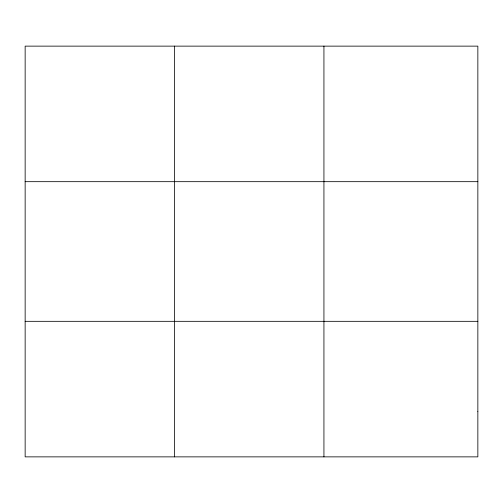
<?xml version="1.0" encoding="UTF-8"?>
<svg xmlns="http://www.w3.org/2000/svg" width="503" height="503" viewBox="0 0 503 503"><rect width="100%" height="100%" fill="white"/><g stroke="black" fill="none" stroke-linecap="round" stroke-linejoin="round"><path stroke-width="0.75" d="M174.541 46.131L174.541 456.869M323.932 46.131L323.932 456.869M25.15 181.677L477.85 181.677M25.15 321.323L477.85 321.323M477.85 411.687L477.85 456.869L25.15 456.869L25.15 46.131L477.85 46.131L477.85 411.687"/></g></svg>
